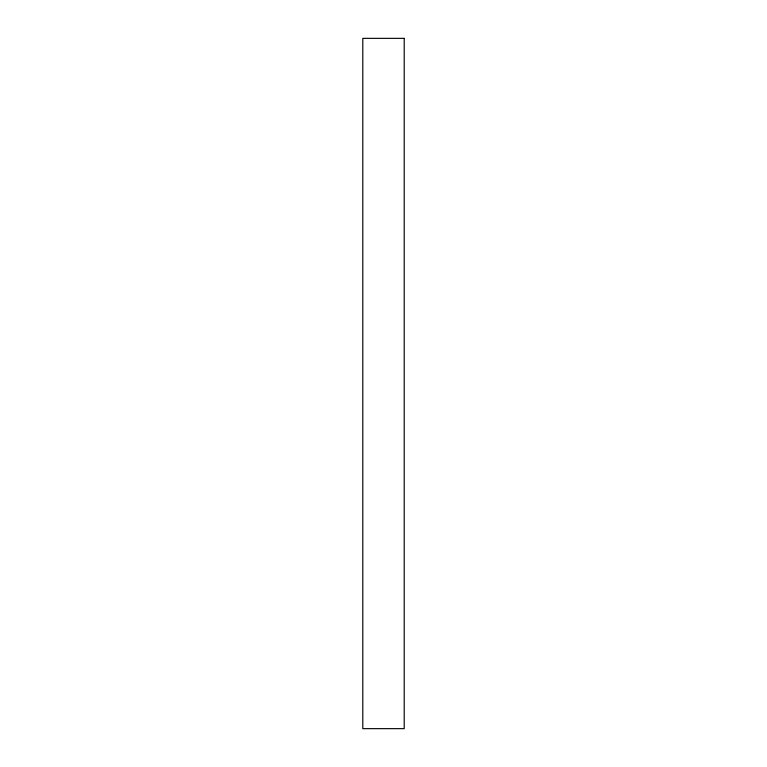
<?xml version="1.0" encoding="UTF-8"?>
<svg xmlns="http://www.w3.org/2000/svg" width="767" height="767" viewBox="0 0 767 767"><rect width="100%" height="100%" fill="white"/><g stroke="black" fill="none" stroke-linecap="round" stroke-linejoin="round"><path stroke-width="1.15" d="M404.209 38.35L362.791 38.35L362.791 728.65L404.209 728.65L404.209 38.35"/></g></svg>
